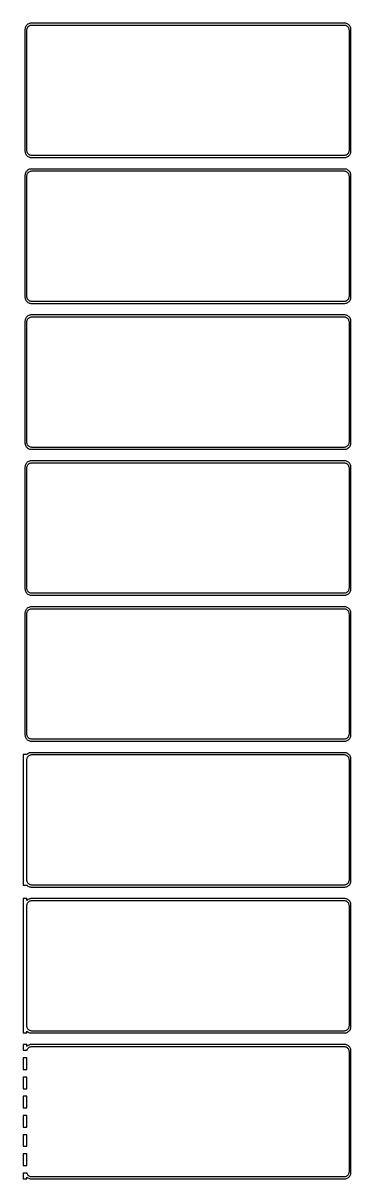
# Model space of a CAD drawing. Header units: metres. Extents: x -129 to 128, y 1658 to 3358.
# Drawn here: x -129 to 128, y 2456 to 3358 of the extents above; entities that cross this region are included whole.
import ezdxf

# ---------------------------------------------------------------- set-up
doc = ezdxf.new("R2010")
doc.units = ezdxf.units.M

msp = doc.modelspace()

# ---------------------------------------------------------------- linework, layer by layer
for p, q in [((-127.461, 3354.13), (-127.5, 3353.5)), ((-127.5, 3353.5), (-127.5, 3258.5)), ((-127.343, 3354.74), (-127.461, 3354.13)), ((-127.149, 3355.34), (-127.343, 3354.74)), ((-126.882, 3355.91), (-127.149, 3355.34)), ((-126.545, 3356.44), (-126.882, 3355.91)), ((-126.145, 3356.92), (-126.545, 3356.44)), ((-125.687, 3357.35), (-126.145, 3356.92)), ((-126, 3353), (-125.968, 3353.5)), ((-126, 3259), (-126, 3353)), ((-125.968, 3353.5), (-125.874, 3353.99)), ((-125.874, 3353.99), (-125.719, 3354.47)), ((-125.719, 3354.47), (-125.505, 3354.93)), ((-125.179, 3357.72), (-125.687, 3357.35)), ((-125.505, 3354.93), (-125.236, 3355.35)), ((-125.236, 3355.35), (-124.916, 3355.74)), ((-124.629, 3358.02), (-125.179, 3357.72)), ((-124.916, 3355.74), (-124.55, 3356.08)), ((-124.045, 3358.26), (-124.629, 3358.02)), ((-124.55, 3356.08), (-124.143, 3356.38)), ((-124.143, 3356.38), (-123.703, 3356.62)), ((-123.437, 3358.41), (-124.045, 3358.26)), ((-123.703, 3356.62), (-123.236, 3356.8)), ((-122.814, 3358.49), (-123.437, 3358.41)), ((-123.236, 3356.8), (-122.75, 3356.93)), ((122.814, 3358.49), (-122.814, 3358.49)), ((-122.75, 3356.93), (-122.251, 3356.99)), ((-122.251, 3356.99), (122.251, 3356.99)), ((122.251, 3356.99), (122.75, 3356.93)), ((122.75, 3356.93), (123.236, 3356.8)), ((123.437, 3358.41), (122.814, 3358.49)), ((123.236, 3356.8), (123.703, 3356.62)), ((124.045, 3358.26), (123.437, 3358.41)), ((123.703, 3356.62), (124.143, 3356.38)), ((124.629, 3358.02), (124.045, 3358.26)), ((124.143, 3356.38), (124.55, 3356.08)), ((124.55, 3356.08), (124.916, 3355.74)), ((125.179, 3357.72), (124.629, 3358.02)), ((124.916, 3355.74), (125.236, 3355.35)), ((125.687, 3357.35), (125.179, 3357.72)), ((125.236, 3355.35), (125.505, 3354.93)), ((125.505, 3354.93), (125.719, 3354.47)), ((126.145, 3356.92), (125.687, 3357.35)), ((125.719, 3354.47), (125.874, 3353.99)), ((125.874, 3353.99), (125.968, 3353.5)), ((125.968, 3353.5), (126, 3353)), ((126, 3353), (126, 3259)), ((126.545, 3356.44), (126.145, 3356.92)), ((126.882, 3355.91), (126.545, 3356.44)), ((127.149, 3355.34), (126.882, 3355.91)), ((127.343, 3354.74), (127.149, 3355.34)), ((127.461, 3354.13), (127.343, 3354.74)), ((127.5, 3353.5), (127.461, 3354.13)), ((127.5, 3258.5), (127.5, 3353.5)), ((-127.5, 3258.5), (-127.461, 3257.87)), ((-127.461, 3257.87), (-127.343, 3257.26)), ((-127.343, 3257.26), (-127.149, 3256.66)), ((-127.149, 3256.66), (-126.882, 3256.09)), ((-126.882, 3256.09), (-126.545, 3255.56)), ((-126.545, 3255.56), (-126.145, 3255.08)), ((-126.145, 3255.08), (-125.687, 3254.65)), ((-125.968, 3258.5), (-126, 3259)), ((-125.874, 3258.01), (-125.968, 3258.5)), ((-125.719, 3257.53), (-125.874, 3258.01)), ((-125.505, 3257.07), (-125.719, 3257.53)), ((-125.687, 3254.65), (-125.179, 3254.28)), ((-125.236, 3256.65), (-125.505, 3257.07)), ((-124.916, 3256.26), (-125.236, 3256.65)), ((-125.179, 3254.28), (-124.629, 3253.98)), ((-124.55, 3255.92), (-124.916, 3256.26)), ((-124.629, 3253.98), (-124.045, 3253.74)), ((-124.143, 3255.62), (-124.55, 3255.92)), ((-123.703, 3255.38), (-124.143, 3255.62)), ((-124.045, 3253.74), (-123.437, 3253.59)), ((-123.236, 3255.2), (-123.703, 3255.38)), ((-123.437, 3253.59), (-122.814, 3253.51)), ((-122.75, 3255.07), (-123.236, 3255.2)), ((-122.814, 3253.51), (122.814, 3253.51)), ((-122.251, 3255.01), (-122.75, 3255.07)), ((122.251, 3255.01), (-122.251, 3255.01)), ((122.75, 3255.07), (122.251, 3255.01)), ((123.236, 3255.2), (122.75, 3255.07)), ((122.814, 3253.51), (123.437, 3253.59)), ((123.703, 3255.38), (123.236, 3255.2)), ((123.437, 3253.59), (124.045, 3253.74)), ((124.143, 3255.62), (123.703, 3255.38)), ((124.045, 3253.74), (124.629, 3253.98)), ((124.55, 3255.92), (124.143, 3255.62)), ((124.916, 3256.26), (124.55, 3255.92)), ((124.629, 3253.98), (125.179, 3254.28)), ((125.236, 3256.65), (124.916, 3256.26)), ((125.179, 3254.28), (125.687, 3254.65)), ((125.505, 3257.07), (125.236, 3256.65)), ((125.719, 3257.53), (125.505, 3257.07)), ((125.687, 3254.65), (126.145, 3255.08)), ((125.874, 3258.01), (125.719, 3257.53)), ((125.968, 3258.5), (125.874, 3258.01)), ((126, 3259), (125.968, 3258.5)), ((126.145, 3255.08), (126.545, 3255.56)), ((126.545, 3255.56), (126.882, 3256.09)), ((126.882, 3256.09), (127.149, 3256.66)), ((127.149, 3256.66), (127.343, 3257.26)), ((127.343, 3257.26), (127.461, 3257.87)), ((127.461, 3257.87), (127.5, 3258.5)), ((-126.882, 3241.91), (-127.149, 3241.34)), ((-126.545, 3242.44), (-126.882, 3241.91)), ((-126.145, 3242.92), (-126.545, 3242.44)), ((-125.687, 3243.35), (-126.145, 3242.92)), ((-125.179, 3243.72), (-125.687, 3243.35)), ((-125.236, 3241.35), (-124.916, 3241.74)), ((-124.629, 3244.02), (-125.179, 3243.72)), ((-124.916, 3241.74), (-124.55, 3242.08)), ((-124.045, 3244.26), (-124.629, 3244.02)), ((-124.55, 3242.08), (-124.143, 3242.38)), ((-124.143, 3242.38), (-123.703, 3242.62)), ((-123.437, 3244.41), (-124.045, 3244.26)), ((-123.703, 3242.62), (-123.236, 3242.8)), ((-122.814, 3244.49), (-123.437, 3244.41)), ((-123.236, 3242.8), (-122.75, 3242.93)), ((122.814, 3244.49), (-122.814, 3244.49)), ((-122.75, 3242.93), (-122.251, 3242.99)), ((-122.251, 3242.99), (122.251, 3242.99)), ((122.251, 3242.99), (122.75, 3242.93)), ((122.75, 3242.93), (123.236, 3242.8)), ((123.437, 3244.41), (122.814, 3244.49)), ((123.236, 3242.8), (123.703, 3242.62)), ((124.045, 3244.26), (123.437, 3244.41)), ((123.703, 3242.62), (124.143, 3242.38)), ((124.629, 3244.02), (124.045, 3244.26)), ((124.143, 3242.38), (124.55, 3242.08)), ((124.55, 3242.08), (124.916, 3241.74)), ((125.179, 3243.72), (124.629, 3244.02)), ((124.916, 3241.74), (125.236, 3241.35)), ((125.687, 3243.35), (125.179, 3243.72)), ((126.145, 3242.92), (125.687, 3243.35)), ((126.545, 3242.44), (126.145, 3242.92)), ((126.882, 3241.91), (126.545, 3242.44)), ((127.149, 3241.34), (126.882, 3241.91)), ((-127.461, 3240.13), (-127.5, 3239.5)), ((-127.5, 3239.5), (-127.5, 3144.5)), ((-127.343, 3240.74), (-127.461, 3240.13)), ((-127.149, 3241.34), (-127.343, 3240.74)), ((-126, 3239), (-125.968, 3239.5)), ((-126, 3145), (-126, 3239)), ((-125.968, 3239.5), (-125.874, 3239.99)), ((-125.874, 3239.99), (-125.719, 3240.47)), ((-125.719, 3240.47), (-125.505, 3240.93)), ((-125.505, 3240.93), (-125.236, 3241.35)), ((125.236, 3241.35), (125.505, 3240.93)), ((125.505, 3240.93), (125.719, 3240.47)), ((125.719, 3240.47), (125.874, 3239.99)), ((125.874, 3239.99), (125.968, 3239.5)), ((125.968, 3239.5), (126, 3239)), ((126, 3239), (126, 3145)), ((127.343, 3240.74), (127.149, 3241.34)), ((127.461, 3240.13), (127.343, 3240.74)), ((127.5, 3239.5), (127.461, 3240.13)), ((127.5, 3144.5), (127.5, 3239.5)), ((-127.5, 3144.5), (-127.461, 3143.87)), ((-127.461, 3143.87), (-127.343, 3143.26)), ((-127.343, 3143.26), (-127.149, 3142.66)), ((-127.149, 3142.66), (-126.882, 3142.09)), ((-125.968, 3144.5), (-126, 3145)), ((-125.874, 3144.01), (-125.968, 3144.5)), ((-125.719, 3143.53), (-125.874, 3144.01)), ((-125.505, 3143.07), (-125.719, 3143.53)), ((-125.236, 3142.65), (-125.505, 3143.07)), ((-124.916, 3142.26), (-125.236, 3142.65)), ((125.236, 3142.65), (124.916, 3142.26)), ((125.505, 3143.07), (125.236, 3142.65)), ((125.719, 3143.53), (125.505, 3143.07)), ((125.874, 3144.01), (125.719, 3143.53)), ((125.968, 3144.5), (125.874, 3144.01)), ((126, 3145), (125.968, 3144.5)), ((126.882, 3142.09), (127.149, 3142.66)), ((127.149, 3142.66), (127.343, 3143.26)), ((127.343, 3143.26), (127.461, 3143.87)), ((127.461, 3143.87), (127.5, 3144.5)), ((-126.882, 3142.09), (-126.545, 3141.56)), ((-126.545, 3141.56), (-126.145, 3141.08)), ((-126.145, 3141.08), (-125.687, 3140.65)), ((-125.687, 3140.65), (-125.179, 3140.28)), ((-125.179, 3140.28), (-124.629, 3139.98)), ((-124.55, 3141.92), (-124.916, 3142.26)), ((-124.629, 3139.98), (-124.045, 3139.74)), ((-124.143, 3141.62), (-124.55, 3141.92)), ((-123.703, 3141.38), (-124.143, 3141.62)), ((-124.045, 3139.74), (-123.437, 3139.59)), ((-123.236, 3141.2), (-123.703, 3141.38)), ((-123.437, 3139.59), (-122.814, 3139.51)), ((-122.75, 3141.07), (-123.236, 3141.2)), ((-122.814, 3139.51), (122.814, 3139.51)), ((-122.251, 3141.01), (-122.75, 3141.07)), ((122.251, 3141.01), (-122.251, 3141.01)), ((122.75, 3141.07), (122.251, 3141.01)), ((123.236, 3141.2), (122.75, 3141.07)), ((122.814, 3139.51), (123.437, 3139.59)), ((123.703, 3141.38), (123.236, 3141.2)), ((123.437, 3139.59), (124.045, 3139.74)), ((124.143, 3141.62), (123.703, 3141.38)), ((124.045, 3139.74), (124.629, 3139.98)), ((124.55, 3141.92), (124.143, 3141.62)), ((124.916, 3142.26), (124.55, 3141.92)), ((124.629, 3139.98), (125.179, 3140.28)), ((125.179, 3140.28), (125.687, 3140.65)), ((125.687, 3140.65), (126.145, 3141.08)), ((126.145, 3141.08), (126.545, 3141.56)), ((126.545, 3141.56), (126.882, 3142.09)), ((-127.461, 3126.13), (-127.5, 3125.5)), ((-127.5, 3125.5), (-127.5, 3030.5)), ((-127.343, 3126.74), (-127.461, 3126.13)), ((-127.149, 3127.34), (-127.343, 3126.74)), ((-126.882, 3127.91), (-127.149, 3127.34)), ((-126.545, 3128.44), (-126.882, 3127.91)), ((-126.145, 3128.92), (-126.545, 3128.44)), ((-125.687, 3129.35), (-126.145, 3128.92)), ((-126, 3125), (-125.968, 3125.5)), ((-126, 3031), (-126, 3125)), ((-125.968, 3125.5), (-125.874, 3125.99)), ((-125.874, 3125.99), (-125.719, 3126.47)), ((-125.719, 3126.47), (-125.505, 3126.93)), ((-125.179, 3129.72), (-125.687, 3129.35)), ((-125.505, 3126.93), (-125.236, 3127.35)), ((-125.236, 3127.35), (-124.916, 3127.74)), ((-124.629, 3130.02), (-125.179, 3129.72)), ((-124.916, 3127.74), (-124.55, 3128.08)), ((-124.045, 3130.26), (-124.629, 3130.02)), ((-124.55, 3128.08), (-124.143, 3128.38)), ((-124.143, 3128.38), (-123.703, 3128.62)), ((-123.437, 3130.41), (-124.045, 3130.26)), ((-123.703, 3128.62), (-123.236, 3128.8)), ((-122.814, 3130.49), (-123.437, 3130.41)), ((-123.236, 3128.8), (-122.75, 3128.93)), ((122.814, 3130.49), (-122.814, 3130.49)), ((-122.75, 3128.93), (-122.251, 3128.99)), ((-122.251, 3128.99), (122.251, 3128.99)), ((122.251, 3128.99), (122.75, 3128.93)), ((122.75, 3128.93), (123.236, 3128.8)), ((123.437, 3130.41), (122.814, 3130.49)), ((123.236, 3128.8), (123.703, 3128.62)), ((124.045, 3130.26), (123.437, 3130.41)), ((123.703, 3128.62), (124.143, 3128.38)), ((124.629, 3130.02), (124.045, 3130.26)), ((124.143, 3128.38), (124.55, 3128.08)), ((124.55, 3128.08), (124.916, 3127.74)), ((125.179, 3129.72), (124.629, 3130.02)), ((124.916, 3127.74), (125.236, 3127.35)), ((125.687, 3129.35), (125.179, 3129.72)), ((125.236, 3127.35), (125.505, 3126.93)), ((125.505, 3126.93), (125.719, 3126.47)), ((126.145, 3128.92), (125.687, 3129.35)), ((125.719, 3126.47), (125.874, 3125.99)), ((125.874, 3125.99), (125.968, 3125.5)), ((125.968, 3125.5), (126, 3125)), ((126, 3125), (126, 3031)), ((126.545, 3128.44), (126.145, 3128.92)), ((126.882, 3127.91), (126.545, 3128.44)), ((127.149, 3127.34), (126.882, 3127.91)), ((127.343, 3126.74), (127.149, 3127.34)), ((127.461, 3126.13), (127.343, 3126.74)), ((127.5, 3125.5), (127.461, 3126.13)), ((127.5, 3030.5), (127.5, 3125.5)), ((-127.5, 3030.5), (-127.461, 3029.87)), ((-127.461, 3029.87), (-127.343, 3029.26)), ((-127.343, 3029.26), (-127.149, 3028.66)), ((-127.149, 3028.66), (-126.882, 3028.09)), ((-126.882, 3028.09), (-126.545, 3027.56)), ((-126.545, 3027.56), (-126.145, 3027.08)), ((-126.145, 3027.08), (-125.687, 3026.65)), ((-125.968, 3030.5), (-126, 3031)), ((-125.874, 3030.01), (-125.968, 3030.5)), ((-125.719, 3029.53), (-125.874, 3030.01)), ((-125.505, 3029.07), (-125.719, 3029.53)), ((-125.687, 3026.65), (-125.179, 3026.28)), ((-125.236, 3028.65), (-125.505, 3029.07)), ((-124.916, 3028.26), (-125.236, 3028.65)), ((-125.179, 3026.28), (-124.629, 3025.98)), ((-124.55, 3027.92), (-124.916, 3028.26)), ((-124.629, 3025.98), (-124.045, 3025.74)), ((-124.143, 3027.62), (-124.55, 3027.92)), ((-123.703, 3027.38), (-124.143, 3027.62)), ((-124.045, 3025.74), (-123.437, 3025.59)), ((-123.236, 3027.2), (-123.703, 3027.38)), ((-123.437, 3025.59), (-122.814, 3025.51)), ((-122.75, 3027.07), (-123.236, 3027.2)), ((-122.814, 3025.51), (122.814, 3025.51)), ((-122.251, 3027.01), (-122.75, 3027.07)), ((122.251, 3027.01), (-122.251, 3027.01)), ((122.75, 3027.07), (122.251, 3027.01)), ((123.236, 3027.2), (122.75, 3027.07)), ((122.814, 3025.51), (123.437, 3025.59)), ((123.703, 3027.38), (123.236, 3027.2)), ((123.437, 3025.59), (124.045, 3025.74)), ((124.143, 3027.62), (123.703, 3027.38)), ((124.045, 3025.74), (124.629, 3025.98)), ((124.55, 3027.92), (124.143, 3027.62)), ((124.916, 3028.26), (124.55, 3027.92)), ((124.629, 3025.98), (125.179, 3026.28)), ((125.236, 3028.65), (124.916, 3028.26)), ((125.179, 3026.28), (125.687, 3026.65)), ((125.505, 3029.07), (125.236, 3028.65)), ((125.719, 3029.53), (125.505, 3029.07)), ((125.687, 3026.65), (126.145, 3027.08)), ((125.874, 3030.01), (125.719, 3029.53)), ((125.968, 3030.5), (125.874, 3030.01)), ((126, 3031), (125.968, 3030.5)), ((126.145, 3027.08), (126.545, 3027.56)), ((126.545, 3027.56), (126.882, 3028.09)), ((126.882, 3028.09), (127.149, 3028.66)), ((127.149, 3028.66), (127.343, 3029.26)), ((127.343, 3029.26), (127.461, 3029.87)), ((127.461, 3029.87), (127.5, 3030.5)), ((-124.629, 3016.02), (-125.179, 3015.72)), ((-124.045, 3016.26), (-124.629, 3016.02)), ((-123.437, 3016.41), (-124.045, 3016.26)), ((-122.814, 3016.49), (-123.437, 3016.41)), ((122.814, 3016.49), (-122.814, 3016.49)), ((123.437, 3016.41), (122.814, 3016.49)), ((124.045, 3016.26), (123.437, 3016.41)), ((124.629, 3016.02), (124.045, 3016.26)), ((125.179, 3015.72), (124.629, 3016.02)), ((-127.461, 3012.13), (-127.5, 3011.5)), ((-127.5, 3011.5), (-127.5, 2916.5)), ((-127.343, 3012.74), (-127.461, 3012.13)), ((-127.149, 3013.34), (-127.343, 3012.74)), ((-126.882, 3013.91), (-127.149, 3013.34)), ((-126.545, 3014.44), (-126.882, 3013.91)), ((-126.145, 3014.92), (-126.545, 3014.44)), ((-125.687, 3015.35), (-126.145, 3014.92)), ((-126, 3011), (-125.968, 3011.5)), ((-126, 2917), (-126, 3011)), ((-125.968, 3011.5), (-125.874, 3011.99)), ((-125.874, 3011.99), (-125.719, 3012.47)), ((-125.719, 3012.47), (-125.505, 3012.93)), ((-125.179, 3015.72), (-125.687, 3015.35)), ((-125.505, 3012.93), (-125.236, 3013.35)), ((-125.236, 3013.35), (-124.916, 3013.74)), ((-124.916, 3013.74), (-124.55, 3014.08)), ((-124.55, 3014.08), (-124.143, 3014.38)), ((-124.143, 3014.38), (-123.703, 3014.62)), ((-123.703, 3014.62), (-123.236, 3014.8)), ((-123.236, 3014.8), (-122.75, 3014.93)), ((-122.75, 3014.93), (-122.251, 3014.99)), ((-122.251, 3014.99), (122.251, 3014.99)), ((122.251, 3014.99), (122.75, 3014.93)), ((122.75, 3014.93), (123.236, 3014.8)), ((123.236, 3014.8), (123.703, 3014.62)), ((123.703, 3014.62), (124.143, 3014.38)), ((124.143, 3014.38), (124.55, 3014.08)), ((124.55, 3014.08), (124.916, 3013.74)), ((124.916, 3013.74), (125.236, 3013.35)), ((125.687, 3015.35), (125.179, 3015.72)), ((125.236, 3013.35), (125.505, 3012.93)), ((125.505, 3012.93), (125.719, 3012.47)), ((126.145, 3014.92), (125.687, 3015.35)), ((125.719, 3012.47), (125.874, 3011.99)), ((125.874, 3011.99), (125.968, 3011.5)), ((125.968, 3011.5), (126, 3011)), ((126, 3011), (126, 2917)), ((126.545, 3014.44), (126.145, 3014.92)), ((126.882, 3013.91), (126.545, 3014.44)), ((127.149, 3013.34), (126.882, 3013.91)), ((127.343, 3012.74), (127.149, 3013.34)), ((127.461, 3012.13), (127.343, 3012.74)), ((127.5, 3011.5), (127.461, 3012.13)), ((127.5, 2916.5), (127.5, 3011.5)), ((-125.968, 2916.5), (-126, 2917)), ((126, 2917), (125.968, 2916.5)), ((-127.5, 2916.5), (-127.461, 2915.87)), ((-127.461, 2915.87), (-127.343, 2915.26)), ((-127.343, 2915.26), (-127.149, 2914.66)), ((-127.149, 2914.66), (-126.882, 2914.09)), ((-126.882, 2914.09), (-126.545, 2913.56)), ((-126.545, 2913.56), (-126.145, 2913.08)), ((-126.145, 2913.08), (-125.687, 2912.65)), ((-125.874, 2916.01), (-125.968, 2916.5)), ((-125.719, 2915.53), (-125.874, 2916.01)), ((-125.505, 2915.07), (-125.719, 2915.53)), ((-125.687, 2912.65), (-125.179, 2912.28)), ((-125.236, 2914.65), (-125.505, 2915.07)), ((-124.916, 2914.26), (-125.236, 2914.65)), ((-125.179, 2912.28), (-124.629, 2911.98)), ((-124.55, 2913.92), (-124.916, 2914.26)), ((-124.629, 2911.98), (-124.045, 2911.74)), ((-124.143, 2913.62), (-124.55, 2913.92)), ((-123.703, 2913.38), (-124.143, 2913.62)), ((-124.045, 2911.74), (-123.437, 2911.59)), ((-123.236, 2913.2), (-123.703, 2913.38)), ((-123.437, 2911.59), (-122.814, 2911.51)), ((-122.75, 2913.07), (-123.236, 2913.2)), ((-122.814, 2911.51), (122.814, 2911.51)), ((-122.251, 2913.01), (-122.75, 2913.07)), ((122.251, 2913.01), (-122.251, 2913.01)), ((122.75, 2913.07), (122.251, 2913.01)), ((123.236, 2913.2), (122.75, 2913.07)), ((122.814, 2911.51), (123.437, 2911.59)), ((123.703, 2913.38), (123.236, 2913.2)), ((123.437, 2911.59), (124.045, 2911.74)), ((124.143, 2913.62), (123.703, 2913.38)), ((124.045, 2911.74), (124.629, 2911.98)), ((124.55, 2913.92), (124.143, 2913.62)), ((124.916, 2914.26), (124.55, 2913.92)), ((124.629, 2911.98), (125.179, 2912.28)), ((125.236, 2914.65), (124.916, 2914.26)), ((125.179, 2912.28), (125.687, 2912.65)), ((125.505, 2915.07), (125.236, 2914.65)), ((125.719, 2915.53), (125.505, 2915.07)), ((125.687, 2912.65), (126.145, 2913.08)), ((125.874, 2916.01), (125.719, 2915.53)), ((125.968, 2916.5), (125.874, 2916.01)), ((126.145, 2913.08), (126.545, 2913.56)), ((126.545, 2913.56), (126.882, 2914.09)), ((126.882, 2914.09), (127.149, 2914.66)), ((127.149, 2914.66), (127.343, 2915.26)), ((127.343, 2915.26), (127.461, 2915.87)), ((127.461, 2915.87), (127.5, 2916.5)), ((-127.343, 2898.74), (-127.461, 2898.13)), ((-127.149, 2899.34), (-127.343, 2898.74)), ((-126.882, 2899.91), (-127.149, 2899.34)), ((-126.545, 2900.44), (-126.882, 2899.91)), ((-126.145, 2900.92), (-126.545, 2900.44)), ((-125.687, 2901.35), (-126.145, 2900.92)), ((-125.719, 2898.47), (-125.505, 2898.93)), ((-125.179, 2901.72), (-125.687, 2901.35)), ((-125.505, 2898.93), (-125.236, 2899.35)), ((-125.236, 2899.35), (-124.916, 2899.74)), ((-124.629, 2902.02), (-125.179, 2901.72)), ((-124.916, 2899.74), (-124.55, 2900.08)), ((-124.045, 2902.26), (-124.629, 2902.02)), ((-124.55, 2900.08), (-124.143, 2900.38)), ((-124.143, 2900.38), (-123.703, 2900.62)), ((-123.437, 2902.41), (-124.045, 2902.26)), ((-123.703, 2900.62), (-123.236, 2900.8)), ((-122.814, 2902.49), (-123.437, 2902.41)), ((-123.236, 2900.8), (-122.75, 2900.93)), ((122.814, 2902.49), (-122.814, 2902.49)), ((-122.75, 2900.93), (-122.251, 2900.99)), ((-122.251, 2900.99), (122.251, 2900.99)), ((122.251, 2900.99), (122.75, 2900.93)), ((122.75, 2900.93), (123.236, 2900.8)), ((123.437, 2902.41), (122.814, 2902.49)), ((123.236, 2900.8), (123.703, 2900.62)), ((124.045, 2902.26), (123.437, 2902.41)), ((123.703, 2900.62), (124.143, 2900.38)), ((124.629, 2902.02), (124.045, 2902.26)), ((124.143, 2900.38), (124.55, 2900.08)), ((124.55, 2900.08), (124.916, 2899.74)), ((125.179, 2901.72), (124.629, 2902.02)), ((124.916, 2899.74), (125.236, 2899.35)), ((125.687, 2901.35), (125.179, 2901.72)), ((125.236, 2899.35), (125.505, 2898.93)), ((125.505, 2898.93), (125.719, 2898.47)), ((126.145, 2900.92), (125.687, 2901.35)), ((126.545, 2900.44), (126.145, 2900.92)), ((126.882, 2899.91), (126.545, 2900.44)), ((127.149, 2899.34), (126.882, 2899.91)), ((127.343, 2898.74), (127.149, 2899.34)), ((127.461, 2898.13), (127.343, 2898.74)), ((-127.461, 2898.13), (-127.5, 2897.5)), ((-127.5, 2897.5), (-127.5, 2802.5)), ((-126, 2897), (-125.968, 2897.5)), ((-126, 2803), (-126, 2897)), ((-125.968, 2897.5), (-125.874, 2897.99)), ((-125.874, 2897.99), (-125.719, 2898.47)), ((125.719, 2898.47), (125.874, 2897.99)), ((125.874, 2897.99), (125.968, 2897.5)), ((125.968, 2897.5), (126, 2897)), ((126, 2897), (126, 2803)), ((127.5, 2897.5), (127.461, 2898.13)), ((127.5, 2802.5), (127.5, 2897.5)), ((-127.5, 2802.5), (-127.461, 2801.87)), ((-127.461, 2801.87), (-127.343, 2801.26)), ((-127.343, 2801.26), (-127.149, 2800.66)), ((-127.149, 2800.66), (-126.882, 2800.09)), ((-126.882, 2800.09), (-126.545, 2799.56)), ((-126.545, 2799.56), (-126.145, 2799.08)), ((-125.968, 2802.5), (-126, 2803)), ((-125.874, 2802.01), (-125.968, 2802.5)), ((-125.719, 2801.53), (-125.874, 2802.01)), ((-125.505, 2801.07), (-125.719, 2801.53)), ((-125.236, 2800.65), (-125.505, 2801.07)), ((-124.916, 2800.26), (-125.236, 2800.65)), ((-124.55, 2799.92), (-124.916, 2800.26)), ((-124.143, 2799.62), (-124.55, 2799.92)), ((-123.703, 2799.38), (-124.143, 2799.62)), ((-123.236, 2799.2), (-123.703, 2799.38)), ((123.703, 2799.38), (123.236, 2799.2)), ((124.143, 2799.62), (123.703, 2799.38)), ((124.55, 2799.92), (124.143, 2799.62)), ((124.916, 2800.26), (124.55, 2799.92)), ((125.236, 2800.65), (124.916, 2800.26)), ((125.505, 2801.07), (125.236, 2800.65)), ((125.719, 2801.53), (125.505, 2801.07)), ((125.874, 2802.01), (125.719, 2801.53)), ((125.968, 2802.5), (125.874, 2802.01)), ((126, 2803), (125.968, 2802.5)), ((126.145, 2799.08), (126.545, 2799.56)), ((126.545, 2799.56), (126.882, 2800.09)), ((126.882, 2800.09), (127.149, 2800.66)), ((127.149, 2800.66), (127.343, 2801.26)), ((127.343, 2801.26), (127.461, 2801.87)), ((127.461, 2801.87), (127.5, 2802.5)), ((-126.145, 2799.08), (-125.687, 2798.65)), ((-125.687, 2798.65), (-125.179, 2798.28)), ((-125.179, 2798.28), (-124.629, 2797.98)), ((-124.629, 2797.98), (-124.045, 2797.74)), ((-124.045, 2797.74), (-123.437, 2797.59)), ((-123.437, 2797.59), (-122.814, 2797.51)), ((-122.75, 2799.07), (-123.236, 2799.2)), ((-122.814, 2797.51), (122.814, 2797.51)), ((-122.251, 2799.01), (-122.75, 2799.07)), ((122.251, 2799.01), (-122.251, 2799.01)), ((122.75, 2799.07), (122.251, 2799.01)), ((123.236, 2799.2), (122.75, 2799.07)), ((122.814, 2797.51), (123.437, 2797.59)), ((123.437, 2797.59), (124.045, 2797.74)), ((124.045, 2797.74), (124.629, 2797.98)), ((124.629, 2797.98), (125.179, 2798.28)), ((125.179, 2798.28), (125.687, 2798.65)), ((125.687, 2798.65), (126.145, 2799.08)), ((-126, 2787.06), (-129, 2787.06)), ((-129, 2787.06), (-129, 2684.94)), ((-125.687, 2787.35), (-126, 2787.06)), ((-126, 2783), (-125.968, 2783.5)), ((-126, 2689), (-126, 2783)), ((-125.968, 2783.5), (-125.874, 2783.99)), ((-125.874, 2783.99), (-125.719, 2784.47)), ((-125.719, 2784.47), (-125.505, 2784.93)), ((-125.179, 2787.72), (-125.687, 2787.35)), ((-125.505, 2784.93), (-125.236, 2785.35)), ((-125.236, 2785.35), (-124.916, 2785.74)), ((-124.629, 2788.02), (-125.179, 2787.72)), ((-124.916, 2785.74), (-124.55, 2786.08)), ((-124.045, 2788.26), (-124.629, 2788.02)), ((-124.55, 2786.08), (-124.143, 2786.38)), ((-124.143, 2786.38), (-123.703, 2786.62)), ((-123.437, 2788.41), (-124.045, 2788.26)), ((-123.703, 2786.62), (-123.236, 2786.8)), ((-122.814, 2788.49), (-123.437, 2788.41)), ((-123.236, 2786.8), (-122.75, 2786.93)), ((122.814, 2788.49), (-122.814, 2788.49)), ((-122.75, 2786.93), (-122.251, 2786.99)), ((-122.251, 2786.99), (122.251, 2786.99)), ((122.251, 2786.99), (122.75, 2786.93)), ((122.75, 2786.93), (123.236, 2786.8)), ((123.437, 2788.41), (122.814, 2788.49)), ((123.236, 2786.8), (123.703, 2786.62)), ((124.045, 2788.26), (123.437, 2788.41)), ((123.703, 2786.62), (124.143, 2786.38)), ((124.629, 2788.02), (124.045, 2788.26)), ((124.143, 2786.38), (124.55, 2786.08)), ((124.55, 2786.08), (124.916, 2785.74)), ((125.179, 2787.72), (124.629, 2788.02)), ((124.916, 2785.74), (125.236, 2785.35)), ((125.687, 2787.35), (125.179, 2787.72)), ((125.236, 2785.35), (125.505, 2784.93)), ((125.505, 2784.93), (125.719, 2784.47)), ((126.145, 2786.92), (125.687, 2787.35)), ((125.719, 2784.47), (125.874, 2783.99)), ((125.874, 2783.99), (125.968, 2783.5)), ((125.968, 2783.5), (126, 2783)), ((126, 2783), (126, 2689)), ((126.545, 2786.44), (126.145, 2786.92)), ((126.882, 2785.91), (126.545, 2786.44)), ((127.149, 2785.34), (126.882, 2785.91)), ((127.343, 2784.74), (127.149, 2785.34)), ((127.461, 2784.13), (127.343, 2784.74)), ((127.5, 2783.5), (127.461, 2784.13)), ((127.5, 2688.5), (127.5, 2783.5)), ((-129, 2684.94), (-126, 2684.94)), ((-125.968, 2688.5), (-126, 2689)), ((-126, 2684.94), (-125.687, 2684.65)), ((-125.874, 2688.01), (-125.968, 2688.5)), ((-125.719, 2687.53), (-125.874, 2688.01)), ((-125.505, 2687.07), (-125.719, 2687.53)), ((-125.687, 2684.65), (-125.179, 2684.28)), ((-125.236, 2686.65), (-125.505, 2687.07)), ((-124.916, 2686.26), (-125.236, 2686.65)), ((-125.179, 2684.28), (-124.629, 2683.98)), ((-124.55, 2685.92), (-124.916, 2686.26)), ((-124.629, 2683.98), (-124.045, 2683.74)), ((-124.143, 2685.62), (-124.55, 2685.92)), ((-123.703, 2685.38), (-124.143, 2685.62)), ((-124.045, 2683.74), (-123.437, 2683.59)), ((-123.236, 2685.2), (-123.703, 2685.38)), ((-123.437, 2683.59), (-122.814, 2683.51)), ((-122.75, 2685.07), (-123.236, 2685.2)), ((-122.814, 2683.51), (122.814, 2683.51)), ((-122.251, 2685.01), (-122.75, 2685.07)), ((122.251, 2685.01), (-122.251, 2685.01)), ((122.75, 2685.07), (122.251, 2685.01)), ((123.236, 2685.2), (122.75, 2685.07)), ((122.814, 2683.51), (123.437, 2683.59)), ((123.703, 2685.38), (123.236, 2685.2)), ((123.437, 2683.59), (124.045, 2683.74)), ((124.143, 2685.62), (123.703, 2685.38)), ((124.045, 2683.74), (124.629, 2683.98)), ((124.55, 2685.92), (124.143, 2685.62)), ((124.916, 2686.26), (124.55, 2685.92)), ((124.629, 2683.98), (125.179, 2684.28)), ((125.236, 2686.65), (124.916, 2686.26)), ((125.179, 2684.28), (125.687, 2684.65)), ((125.505, 2687.07), (125.236, 2686.65)), ((125.719, 2687.53), (125.505, 2687.07)), ((125.687, 2684.65), (126.145, 2685.08)), ((125.874, 2688.01), (125.719, 2687.53)), ((125.968, 2688.5), (125.874, 2688.01)), ((126, 2689), (125.968, 2688.5)), ((126.145, 2685.08), (126.545, 2685.56)), ((126.545, 2685.56), (126.882, 2686.09)), ((126.882, 2686.09), (127.149, 2686.66)), ((127.149, 2686.66), (127.343, 2687.26)), ((127.343, 2687.26), (127.461, 2687.87)), ((127.461, 2687.87), (127.5, 2688.5)), ((-126, 2674.47), (-129, 2674.47)), ((-129, 2674.47), (-129, 2569.53)), ((-126, 2673.06), (-126, 2674.47)), ((-125.687, 2673.35), (-126, 2673.06)), ((-125.179, 2673.72), (-125.687, 2673.35)), ((-124.629, 2674.02), (-125.179, 2673.72)), ((-124.045, 2674.26), (-124.629, 2674.02)), ((-123.437, 2674.41), (-124.045, 2674.26)), ((-122.814, 2674.49), (-123.437, 2674.41)), ((-123.236, 2672.8), (-122.75, 2672.93)), ((122.814, 2674.49), (-122.814, 2674.49)), ((-122.75, 2672.93), (-122.251, 2672.99)), ((-122.251, 2672.99), (122.251, 2672.99)), ((122.251, 2672.99), (122.75, 2672.93)), ((122.75, 2672.93), (123.236, 2672.8)), ((123.437, 2674.41), (122.814, 2674.49)), ((124.045, 2674.26), (123.437, 2674.41)), ((124.629, 2674.02), (124.045, 2674.26)), ((125.179, 2673.72), (124.629, 2674.02)), ((125.687, 2673.35), (125.179, 2673.72)), ((126.145, 2672.92), (125.687, 2673.35)), ((126.545, 2672.44), (126.145, 2672.92)), ((-126, 2669), (-125.968, 2669.5)), ((-126, 2575), (-126, 2669)), ((-125.968, 2669.5), (-125.874, 2669.99)), ((-125.874, 2669.99), (-125.719, 2670.47)), ((-125.719, 2670.47), (-125.505, 2670.93)), ((-125.505, 2670.93), (-125.236, 2671.35)), ((-125.236, 2671.35), (-124.916, 2671.74)), ((-124.916, 2671.74), (-124.55, 2672.08)), ((-124.55, 2672.08), (-124.143, 2672.38)), ((-124.143, 2672.38), (-123.703, 2672.62)), ((-123.703, 2672.62), (-123.236, 2672.8)), ((123.236, 2672.8), (123.703, 2672.62)), ((123.703, 2672.62), (124.143, 2672.38)), ((124.143, 2672.38), (124.55, 2672.08)), ((124.55, 2672.08), (124.916, 2671.74)), ((124.916, 2671.74), (125.236, 2671.35)), ((125.236, 2671.35), (125.505, 2670.93)), ((125.505, 2670.93), (125.719, 2670.47)), ((125.719, 2670.47), (125.874, 2669.99)), ((125.874, 2669.99), (125.968, 2669.5)), ((125.968, 2669.5), (126, 2669)), ((126, 2669), (126, 2575)), ((126.882, 2671.91), (126.545, 2672.44)), ((127.149, 2671.34), (126.882, 2671.91)), ((127.343, 2670.74), (127.149, 2671.34)), ((127.461, 2670.13), (127.343, 2670.74)), ((127.5, 2669.5), (127.461, 2670.13)), ((127.5, 2574.5), (127.5, 2669.5)), ((-125.968, 2574.5), (-126, 2575)), ((-125.874, 2574.01), (-125.968, 2574.5)), ((-125.719, 2573.53), (-125.874, 2574.01)), ((-125.505, 2573.07), (-125.719, 2573.53)), ((125.719, 2573.53), (125.505, 2573.07)), ((125.874, 2574.01), (125.719, 2573.53)), ((125.968, 2574.5), (125.874, 2574.01)), ((126, 2575), (125.968, 2574.5)), ((127.343, 2573.26), (127.461, 2573.87)), ((127.461, 2573.87), (127.5, 2574.5)), ((-129, 2569.53), (-126, 2569.53)), ((-126, 2569.53), (-126, 2570.94)), ((-126, 2570.94), (-125.687, 2570.65)), ((-125.687, 2570.65), (-125.179, 2570.28)), ((-125.236, 2572.65), (-125.505, 2573.07)), ((-124.916, 2572.26), (-125.236, 2572.65)), ((-125.179, 2570.28), (-124.629, 2569.98)), ((-124.55, 2571.92), (-124.916, 2572.26)), ((-124.629, 2569.98), (-124.045, 2569.74)), ((-124.143, 2571.62), (-124.55, 2571.92)), ((-123.703, 2571.38), (-124.143, 2571.62)), ((-124.045, 2569.74), (-123.437, 2569.59)), ((-123.236, 2571.2), (-123.703, 2571.38)), ((-123.437, 2569.59), (-122.814, 2569.51)), ((-122.75, 2571.07), (-123.236, 2571.2)), ((-122.814, 2569.51), (122.814, 2569.51)), ((-122.251, 2571.01), (-122.75, 2571.07)), ((122.251, 2571.01), (-122.251, 2571.01)), ((122.75, 2571.07), (122.251, 2571.01)), ((123.236, 2571.2), (122.75, 2571.07)), ((122.814, 2569.51), (123.437, 2569.59)), ((123.703, 2571.38), (123.236, 2571.2)), ((123.437, 2569.59), (124.045, 2569.74)), ((124.143, 2571.62), (123.703, 2571.38)), ((124.045, 2569.74), (124.629, 2569.98)), ((124.55, 2571.92), (124.143, 2571.62)), ((124.916, 2572.26), (124.55, 2571.92)), ((124.629, 2569.98), (125.179, 2570.28)), ((125.236, 2572.65), (124.916, 2572.26)), ((125.179, 2570.28), (125.687, 2570.65)), ((125.505, 2573.07), (125.236, 2572.65)), ((125.687, 2570.65), (126.145, 2571.08)), ((126.145, 2571.08), (126.545, 2571.56)), ((126.545, 2571.56), (126.882, 2572.09)), ((126.882, 2572.09), (127.149, 2572.66)), ((127.149, 2572.66), (127.343, 2573.26)), ((-126, 2560.49), (-129, 2560.49)), ((-129, 2560.49), (-129, 2555.99)), ((-129, 2555.99), (-125.874, 2555.99)), ((-126, 2559.06), (-126, 2560.49)), ((-125.687, 2559.35), (-126, 2559.06)), ((-125.874, 2555.99), (-125.719, 2556.47)), ((-125.874, 2555.99), (-125.874, 2555.99)), ((-125.719, 2556.47), (-125.505, 2556.93)), ((-125.179, 2559.72), (-125.687, 2559.35)), ((-125.505, 2556.93), (-125.236, 2557.35)), ((-125.236, 2557.35), (-124.916, 2557.74)), ((-124.629, 2560.02), (-125.179, 2559.72)), ((-124.916, 2557.74), (-124.55, 2558.08)), ((-124.045, 2560.26), (-124.629, 2560.02)), ((-124.55, 2558.08), (-124.143, 2558.38)), ((-124.143, 2558.38), (-123.703, 2558.62)), ((-123.437, 2560.41), (-124.045, 2560.26)), ((-123.703, 2558.62), (-123.236, 2558.8)), ((-122.814, 2560.49), (-123.437, 2560.41)), ((-123.236, 2558.8), (-122.75, 2558.93)), ((122.814, 2560.49), (-122.814, 2560.49)), ((-122.75, 2558.93), (-122.251, 2558.99)), ((-122.251, 2558.99), (122.251, 2558.99)), ((122.251, 2558.99), (122.75, 2558.93)), ((122.75, 2558.93), (123.236, 2558.8)), ((123.437, 2560.41), (122.814, 2560.49)), ((123.236, 2558.8), (123.703, 2558.62)), ((124.045, 2560.26), (123.437, 2560.41)), ((123.703, 2558.62), (124.143, 2558.38)), ((124.629, 2560.02), (124.045, 2560.26)), ((124.143, 2558.38), (124.55, 2558.08)), ((124.55, 2558.08), (124.916, 2557.74)), ((125.179, 2559.72), (124.629, 2560.02)), ((124.916, 2557.74), (125.236, 2557.35)), ((125.687, 2559.35), (125.179, 2559.72)), ((125.236, 2557.35), (125.505, 2556.93)), ((125.505, 2556.93), (125.719, 2556.47)), ((126.145, 2558.92), (125.687, 2559.35)), ((125.719, 2556.47), (125.874, 2555.99)), ((125.874, 2555.99), (125.968, 2555.5)), ((125.968, 2555.5), (126, 2555)), ((126.545, 2558.44), (126.145, 2558.92)), ((126.882, 2557.91), (126.545, 2558.44)), ((127.149, 2557.34), (126.882, 2557.91)), ((127.343, 2556.74), (127.149, 2557.34)), ((127.461, 2556.13), (127.343, 2556.74)), ((127.5, 2555.5), (127.461, 2556.13)), ((127.5, 2460.5), (127.5, 2555.5)), ((-126, 2550.01), (-129, 2550.01)), ((-129, 2550.01), (-129, 2540.99)), ((-126, 2540.99), (-126, 2550.01)), ((126, 2555), (126, 2461)), ((-129, 2540.99), (-126, 2540.99)), ((-126, 2535.01), (-129, 2535.01)), ((-129, 2535.01), (-129, 2525.99)), ((-126, 2525.99), (-126, 2535.01)), ((-129, 2525.99), (-126, 2525.99)), ((-126, 2520.01), (-129, 2520.01)), ((-129, 2520.01), (-129, 2510.99)), ((-126, 2510.99), (-126, 2520.01)), ((-129, 2510.99), (-126, 2510.99)), ((-126, 2505.01), (-129, 2505.01)), ((-129, 2505.01), (-129, 2495.99)), ((-126, 2495.99), (-126, 2505.01)), ((-129, 2495.99), (-126, 2495.99)), ((-126, 2490.01), (-129, 2490.01)), ((-129, 2490.01), (-129, 2480.99)), ((-126, 2480.99), (-126, 2490.01)), ((-129, 2480.99), (-126, 2480.99)), ((-126, 2475.01), (-129, 2475.01)), ((-129, 2475.01), (-129, 2465.99)), ((-126, 2465.99), (-126, 2475.01)), ((-129, 2465.99), (-126, 2465.99)), ((-125.874, 2460.01), (-129, 2460.01)), ((-129, 2460.01), (-129, 2455.51)), ((-126, 2456.94), (-125.687, 2456.65)), ((-126, 2455.51), (-126, 2456.94)), ((-125.719, 2459.53), (-125.874, 2460.01)), ((-125.874, 2460.01), (-125.874, 2460.01)), ((-125.505, 2459.07), (-125.719, 2459.53)), ((-125.687, 2456.65), (-125.179, 2456.28)), ((-125.236, 2458.65), (-125.505, 2459.07)), ((-124.916, 2458.26), (-125.236, 2458.65)), ((-125.179, 2456.28), (-124.629, 2455.98)), ((-124.55, 2457.92), (-124.916, 2458.26)), ((-124.143, 2457.62), (-124.55, 2457.92)), ((-123.703, 2457.38), (-124.143, 2457.62)), ((-123.236, 2457.2), (-123.703, 2457.38)), ((-122.75, 2457.07), (-123.236, 2457.2)), ((-122.251, 2457.01), (-122.75, 2457.07)), ((122.251, 2457.01), (-122.251, 2457.01)), ((122.75, 2457.07), (122.251, 2457.01)), ((123.236, 2457.2), (122.75, 2457.07)), ((123.703, 2457.38), (123.236, 2457.2)), ((124.143, 2457.62), (123.703, 2457.38)), ((124.55, 2457.92), (124.143, 2457.62)), ((124.916, 2458.26), (124.55, 2457.92)), ((124.629, 2455.98), (125.179, 2456.28)), ((125.236, 2458.65), (124.916, 2458.26)), ((125.179, 2456.28), (125.687, 2456.65)), ((125.505, 2459.07), (125.236, 2458.65)), ((125.719, 2459.53), (125.505, 2459.07)), ((125.687, 2456.65), (126.145, 2457.08)), ((125.874, 2460.01), (125.719, 2459.53)), ((125.968, 2460.5), (125.874, 2460.01)), ((126, 2461), (125.968, 2460.5)), ((126.145, 2457.08), (126.545, 2457.56)), ((126.545, 2457.56), (126.882, 2458.09)), ((126.882, 2458.09), (127.149, 2458.66)), ((127.149, 2458.66), (127.343, 2459.26)), ((127.343, 2459.26), (127.461, 2459.87)), ((127.461, 2459.87), (127.5, 2460.5)), ((-129, 2455.51), (-126, 2455.51)), ((-124.629, 2455.98), (-124.045, 2455.74)), ((-124.045, 2455.74), (-123.437, 2455.59)), ((-123.437, 2455.59), (-122.814, 2455.51)), ((-122.814, 2455.51), (122.814, 2455.51)), ((122.814, 2455.51), (123.437, 2455.59)), ((123.437, 2455.59), (124.045, 2455.74)), ((124.045, 2455.74), (124.629, 2455.98))]:
    msp.add_line(p, q)

doc.saveas('drawing.dxf')
